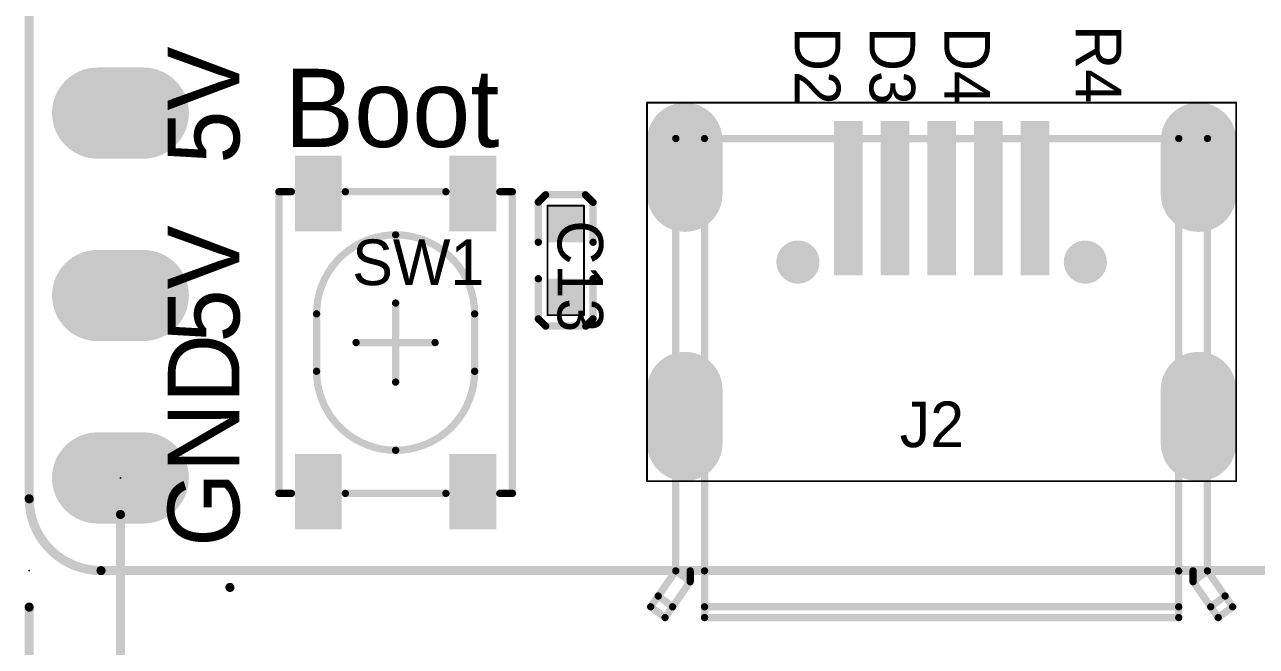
# Model space of a CAD drawing. Extents: x -12.2 to 34.7, y -17.8 to 44.3.
# Drawn here: x -0.06 to 17.08, y -1.05 to 7.6 of the extents above; entities that cross this region are included whole.
import ezdxf
from ezdxf.enums import TextEntityAlignment as Align

# ---------------------------------------------------------------- set-up
doc = ezdxf.new("R2010")
doc.units = 0
doc.header["$MEASUREMENT"] = 0
for name, color, linetype in [('2DLINES_1', 5, 'Continuous'), ('2DLINES_ALL', 2, 'Continuous'), ('BOARD_OUTLINE', 1, 'Continuous'), ('LAYER_125', 3, 'Continuous'), ('LAYNR3', 1, 'Continuous'), ('PADLAYER_TOP', 160, 'Continuous'), ('PLACEMENT_OUTLINE_BOTTOM', 11, 'Continuous'), ('PLACEMENT_OUTLINE_TOP', 6, 'Continuous'), ('TEXT_1', 1, 'Continuous')]:
    doc.layers.add(name, color=color, linetype=linetype)

msp = doc.modelspace()

# ---------------------------------------------------------------- linework, layer by layer
at = {"layer": '2DLINES_1', "const_width": 0.1016}
for points in [[(9, 6.01593), (16.4, 6.01593)], [(9, -0.00407), (9, 6.01593)], [(9.4, 6.01593), (9.4, -0.00407)], [(16, -0.00407), (16, 6.01593)], [(16.4, -0.00407), (16.4, 6.01593)], [(3.475, 5.275), (3.475, 1.075)], [(3.475, 5.275), (3.65, 5.275)], [(5.8, 5.275), (4.4, 5.275)], [(6.55, 5.275), (6.725, 5.275)], [(6.725, 1.075), (6.725, 5.275)], [(7.0866, 5.1308), (7.18795, 5.2324)], [(7.0866, 4.572), (7.0866, 5.1308)], [(7.18795, 5.2324), (7.7437, 5.2324)], [(7.7437, 5.2324), (7.8486, 5.1275)], [(7.8486, 5.1275), (7.8486, 4.572)], [(7.0866, 4.064), (7.0866, 3.5052)], [(7.8486, 3.5052), (7.8486, 4.064)], [(5.1, 2.625), (5.1, 3.725)], [(7.0866, 3.5052), (7.1882, 3.4036)], [(7.1882, 3.4036), (7.747, 3.4036)], [(7.747, 3.4036), (7.8486, 3.5052)], [(4.55, 3.175), (5.65, 3.175)], [(3.475, 1.075), (3.65, 1.075)], [(4.4, 1.075), (5.8, 1.075)], [(6.55, 1.075), (6.725, 1.075)], [(9, -0.00407), (8.65, -0.50407)], [(9.4, -0.00407), (9, -0.00407)], [(16.4, -0.00407), (9, -0.00407)], [(9, -0.00407), (9.2, -0.15407)], [(9.2, -0.15407), (9.2, -0.00407)], [(9.4, -0.00407), (9.4, -0.65407)], [(16, -0.00407), (16, -0.65407)], [(16.2, -0.15407), (16.2, -0.00407)], [(16.2, -0.15407), (16.4, -0.00407)], [(16.4, -0.00407), (16.75, -0.50407)], [(8.85, -0.65407), (9.2, -0.15407)], [(16.55, -0.65407), (16.2, -0.15407)], [(8.755, -0.35407), (8.955, -0.50407)], [(16.445, -0.50407), (16.645, -0.35407)], [(8.65, -0.50407), (8.85, -0.65407)], [(9.4, -0.50407), (16, -0.50407)], [(16.75, -0.50407), (16.55, -0.65407)], [(16, -0.65407), (9.4, -0.65407)]]:
    msp.add_lwpolyline(points, dxfattribs=at)
at = {"layer": '2DLINES_1', "const_width": 0.0508}
for points in [[(8.9746, 6.01593, 1), (9.0254, 6.01593, 1)], [(8.9746, 6.01593, 1), (9.0254, 6.01593, 1)], [(9.3746, 6.01593, 1), (9.4254, 6.01593, 1)], [(15.9746, 6.01593, 1), (16.0254, 6.01593, 1)], [(16.3746, 6.01593, 1), (16.4254, 6.01593, 1)], [(16.3746, 6.01593, 1), (16.4254, 6.01593, 1)], [(3.4496, 5.275, 1), (3.5004, 5.275, 1)], [(3.4496, 5.275, 1), (3.5004, 5.275, 1)], [(3.6246, 5.275, 1), (3.6754, 5.275, 1)], [(4.3746, 5.275, 1), (4.4254, 5.275, 1)], [(5.7746, 5.275, 1), (5.8254, 5.275, 1)], [(6.5246, 5.275, 1), (6.5754, 5.275, 1)], [(6.6996, 5.275, 1), (6.7504, 5.275, 1)], [(6.6996, 5.275, 1), (6.7504, 5.275, 1)], [(7.0612, 5.1308, 1), (7.112, 5.1308, 1)], [(7.0612, 5.1308, 1), (7.112, 5.1308, 1)], [(7.16255, 5.2324, 1), (7.21335, 5.2324, 1)], [(7.16255, 5.2324, 1), (7.21335, 5.2324, 1)], [(7.7183, 5.2324, 1), (7.7691, 5.2324, 1)], [(7.7183, 5.2324, 1), (7.7691, 5.2324, 1)], [(7.8232, 5.1275, 1), (7.874, 5.1275, 1)], [(7.8232, 5.1275, 1), (7.874, 5.1275, 1)], [(5.0746, 4.675, 1), (5.1254, 4.675, 1)], [(5.0746, 4.675, 1), (5.1254, 4.675, 1)], [(7.0612, 4.572, 1), (7.112, 4.572, 1)], [(7.8232, 4.572, 1), (7.874, 4.572, 1)], [(7.0612, 4.064, 1), (7.112, 4.064, 1)], [(7.8232, 4.064, 1), (7.874, 4.064, 1)], [(5.0746, 3.725, 1), (5.1254, 3.725, 1)], [(3.9746, 3.575, 1), (4.0254, 3.575, 1)], [(3.9746, 3.575, 1), (4.0254, 3.575, 1)], [(6.1746, 3.575, 1), (6.2254, 3.575, 1)], [(6.1746, 3.575, 1), (6.2254, 3.575, 1)], [(7.0612, 3.5052, 1), (7.112, 3.5052, 1)], [(7.0612, 3.5052, 1), (7.112, 3.5052, 1)], [(7.1628, 3.4036, 1), (7.2136, 3.4036, 1)], [(7.1628, 3.4036, 1), (7.2136, 3.4036, 1)], [(7.7216, 3.4036, 1), (7.7724, 3.4036, 1)], [(7.7216, 3.4036, 1), (7.7724, 3.4036, 1)], [(7.8232, 3.5052, 1), (7.874, 3.5052, 1)], [(7.8232, 3.5052, 1), (7.874, 3.5052, 1)], [(4.5246, 3.175, 1), (4.5754, 3.175, 1)], [(5.6246, 3.175, 1), (5.6754, 3.175, 1)], [(3.9746, 2.775, 1), (4.0254, 2.775, 1)], [(3.9746, 2.775, 1), (4.0254, 2.775, 1)], [(6.1746, 2.775, 1), (6.2254, 2.775, 1)], [(6.1746, 2.775, 1), (6.2254, 2.775, 1)], [(5.0746, 2.625, 1), (5.1254, 2.625, 1)], [(5.0746, 1.675, 1), (5.1254, 1.675, 1)], [(5.0746, 1.675, 1), (5.1254, 1.675, 1)], [(3.4496, 1.075, 1), (3.5004, 1.075, 1)], [(3.4496, 1.075, 1), (3.5004, 1.075, 1)], [(3.6246, 1.075, 1), (3.6754, 1.075, 1)], [(4.3746, 1.075, 1), (4.4254, 1.075, 1)], [(5.7746, 1.075, 1), (5.8254, 1.075, 1)], [(6.5246, 1.075, 1), (6.5754, 1.075, 1)], [(6.6996, 1.075, 1), (6.7504, 1.075, 1)], [(6.6996, 1.075, 1), (6.7504, 1.075, 1)], [(8.9746, -0.00407, 1), (9.0254, -0.00407, 1)], [(8.9746, -0.00407, 1), (9.0254, -0.00407, 1)], [(8.9746, -0.00407, 1), (9.0254, -0.00407, 1)], [(8.9746, -0.00407, 1), (9.0254, -0.00407, 1)], [(8.9746, -0.00407, 1), (9.0254, -0.00407, 1)], [(9.1746, -0.00407, 1), (9.2254, -0.00407, 1)], [(9.3746, -0.00407, 1), (9.4254, -0.00407, 1)], [(9.3746, -0.00407, 1), (9.4254, -0.00407, 1)], [(9.3746, -0.00407, 1), (9.4254, -0.00407, 1)], [(15.9746, -0.00407, 1), (16.0254, -0.00407, 1)], [(15.9746, -0.00407, 1), (16.0254, -0.00407, 1)], [(16.1746, -0.00407, 1), (16.2254, -0.00407, 1)], [(16.3746, -0.00407, 1), (16.4254, -0.00407, 1)], [(16.3746, -0.00407, 1), (16.4254, -0.00407, 1)], [(16.3746, -0.00407, 1), (16.4254, -0.00407, 1)], [(16.3746, -0.00407, 1), (16.4254, -0.00407, 1)], [(9.1746, -0.15407, 1), (9.2254, -0.15407, 1)], [(9.1746, -0.15407, 1), (9.2254, -0.15407, 1)], [(9.1746, -0.15407, 1), (9.2254, -0.15407, 1)], [(16.1746, -0.15407, 1), (16.2254, -0.15407, 1)], [(16.1746, -0.15407, 1), (16.2254, -0.15407, 1)], [(16.1746, -0.15407, 1), (16.2254, -0.15407, 1)], [(8.7296, -0.35407, 1), (8.7804, -0.35407, 1)], [(16.6196, -0.35407, 1), (16.6704, -0.35407, 1)], [(8.6246, -0.50407, 1), (8.6754, -0.50407, 1)], [(8.6246, -0.50407, 1), (8.6754, -0.50407, 1)], [(8.9296, -0.50407, 1), (8.9804, -0.50407, 1)], [(9.3746, -0.50407, 1), (9.4254, -0.50407, 1)], [(15.9746, -0.50407, 1), (16.0254, -0.50407, 1)], [(16.4196, -0.50407, 1), (16.4704, -0.50407, 1)], [(16.7246, -0.50407, 1), (16.7754, -0.50407, 1)], [(16.7246, -0.50407, 1), (16.7754, -0.50407, 1)], [(8.8246, -0.65407, 1), (8.8754, -0.65407, 1)], [(8.8246, -0.65407, 1), (8.8754, -0.65407, 1)], [(9.3746, -0.65407, 1), (9.4254, -0.65407, 1)], [(9.3746, -0.65407, 1), (9.4254, -0.65407, 1)], [(15.9746, -0.65407, 1), (16.0254, -0.65407, 1)], [(15.9746, -0.65407, 1), (16.0254, -0.65407, 1)], [(16.5246, -0.65407, 1), (16.5754, -0.65407, 1)], [(16.5246, -0.65407, 1), (16.5754, -0.65407, 1)]]:
    msp.add_lwpolyline(points, format="xyb", close=True, dxfattribs=at)
at = {"layer": '2DLINES_1', "const_width": 0.1016}
for points in [[(4, 3.575, -0.414214), (5.1, 4.675, -0.414214)], [(5.1, 4.675, -0.414214), (6.2, 3.575)], [(4, 2.775), (4, 3.575, -0.414214)], [(6.2, 3.575), (6.2, 2.775, -0.414214)], [(5.1, 1.675, -0.414214), (4, 2.775)], [(6.2, 2.775, -0.414214), (5.1, 1.675, -0.414214)]]:
    msp.add_lwpolyline(points, format="xyb", dxfattribs=at)
at = {"layer": '2DLINES_ALL', "const_width": 0.0254}
for points in [[(1.27, 1.29), (1.27067, 1.29)], [(1.27, 1.29), (1.27067, 1.29)], [(0, 0), (0.00067, 0)], [(0, 0), (0.00067, 0)], [(0, 0), (0.00067, 0)], [(0, 0), (0.00067, 0)]]:
    msp.add_lwpolyline(points, dxfattribs=at)
at = {"layer": '2DLINES_ALL', "const_width": 0.0127}
for points in [[(1.26365, 1.29, 1), (1.27635, 1.29, 1)], [(1.26365, 1.29, 1), (1.27635, 1.29, 1)], [(1.26432, 1.29, 1), (1.27702, 1.29, 1)], [(1.26432, 1.29, 1), (1.27702, 1.29, 1)], [(-0.00635, 0, 1), (0.00635, 0, 1)], [(-0.00635, 0, 1), (0.00635, 0, 1)], [(-0.00635, 0, 1), (0.00635, 0, 1)], [(-0.00635, 0, 1), (0.00635, 0, 1)], [(-0.00568, 0, 1), (0.00702, 0, 1)], [(-0.00568, 0, 1), (0.00702, 0, 1)], [(-0.00568, 0, 1), (0.00702, 0, 1)], [(-0.00568, 0, 1), (0.00702, 0, 1)]]:
    msp.add_lwpolyline(points, format="xyb", close=True, dxfattribs=at)
at = {"layer": 'BOARD_OUTLINE', "const_width": 0.127}
msp.add_lwpolyline([(0, 37.9128), (0, 1)], dxfattribs=at)
msp.add_lwpolyline([(0, 37.9128), (0, 1)], dxfattribs=at)
for points in [[(0, 1, 0.414214), (1, 0)], [(0, 1, 0.414214), (1, 0)], [(1, 0), (24.4, 0, 0.414214)], [(1, 0), (24.4, 0, 0.414214)]]:
    msp.add_lwpolyline(points, format="xyb", dxfattribs=at)
at = {"layer": 'BOARD_OUTLINE', "const_width": 0.0635}
for points in [[(-0.03175, 1, 1), (0.03175, 1, 1)], [(-0.03175, 1, 1), (0.03175, 1, 1)], [(-0.03175, 1, 1), (0.03175, 1, 1)], [(-0.03175, 1, 1), (0.03175, 1, 1)], [(0.96825, 0, 1), (1.03175, 0, 1)], [(0.96825, 0, 1), (1.03175, 0, 1)], [(0.96825, 0, 1), (1.03175, 0, 1)], [(0.96825, 0, 1), (1.03175, 0, 1)]]:
    msp.add_lwpolyline(points, format="xyb", close=True, dxfattribs=at)
at = {"layer": 'LAYER_125', "const_width": 0.127}
for points in [[(1.27, 0.782), (1.27, -6.5786)], [(1.27, 0.782), (1.27, -6.5786)], [(0, -0.508), (0, -10.3124)], [(0, -0.508), (0, -10.3124)]]:
    msp.add_lwpolyline(points, dxfattribs=at)
at = {"layer": 'LAYER_125', "const_width": 0.0635}
for points in [[(1.23825, 0.782, 1), (1.30175, 0.782, 1)], [(1.23825, 0.782, 1), (1.30175, 0.782, 1)], [(-0.03175, -0.508, 1), (0.03175, -0.508, 1)], [(-0.03175, -0.508, 1), (0.03175, -0.508, 1)]]:
    msp.add_lwpolyline(points, format="xyb", close=True, dxfattribs=at)
at = {"layer": 'PADLAYER_TOP'}
for points, const_width in [([(0.635, 6.37, 1), (1.27, 6.37, 1)], 0.635), ([(1.27, 6.37, 1), (1.905, 6.37, 1)], 0.635), ([(8.8625, 5.99093, 1), (9.3875, 5.99093, 1)], 0.525), ([(16.0125, 5.99093, 1), (16.5375, 5.99093, 1)], 0.525), ([(8.8625, 5.24093, 1), (9.3875, 5.24093, 1)], 0.525), ([(16.0125, 5.24093, 1), (16.5375, 5.24093, 1)], 0.525), ([(0.635, 3.83, 1), (1.27, 3.83, 1)], 0.635), ([(1.27, 3.83, 1), (1.905, 3.83, 1)], 0.635), ([(10.55, 4.29593, 1), (10.85, 4.29593, 1)], 0.3), ([(14.55, 4.29593, 1), (14.85, 4.29593, 1)], 0.3), ([(8.8625, 2.52093, 1), (9.3875, 2.52093, 1)], 0.525), ([(16.0125, 2.52093, 1), (16.5375, 2.52093, 1)], 0.525), ([(8.8625, 1.77093, 1), (9.3875, 1.77093, 1)], 0.525), ([(16.0125, 1.77093, 1), (16.5375, 1.77093, 1)], 0.525), ([(0.635, 1.29, 1), (1.27, 1.29, 1)], 0.635), ([(1.27, 1.29, 1), (1.905, 1.29, 1)], 0.635)]:
    msp.add_lwpolyline(points, format="xyb", close=True, dxfattribs=dict(at, const_width=const_width))
for points in [[(1.5875, 7.005), (0.9525, 7.005), (1.5875, 5.735), (0.9525, 5.735)], [(11.6, 4.11093), (11.6, 6.26093), (11.2, 4.11093), (11.2, 6.26093)], [(12.25, 4.11093), (12.25, 6.26093), (11.85, 4.11093), (11.85, 6.26093)], [(12.9, 4.11093), (12.9, 6.26093), (12.5, 4.11093), (12.5, 6.26093)], [(13.55, 4.11093), (13.55, 6.26093), (13.15, 4.11093), (13.15, 6.26093)], [(14.2, 4.11093), (14.2, 6.26093), (13.8, 4.11093), (13.8, 6.26093)], [(9.65, 5.24093), (9.65, 5.99093), (8.6, 5.24093), (8.6, 5.99093)], [(16.8, 5.24093), (16.8, 5.99093), (15.75, 5.24093), (15.75, 5.99093)], [(4.35, 4.725), (4.35, 5.775), (3.7, 4.725), (3.7, 5.775)], [(6.5, 4.725), (6.5, 5.775), (5.85, 4.725), (5.85, 5.775)], [(7.7216, 4.572), (7.7216, 5.08), (7.2136, 4.572), (7.2136, 5.08)], [(1.5875, 4.465), (0.9525, 4.465), (1.5875, 3.195), (0.9525, 3.195)], [(7.7216, 3.556), (7.7216, 4.064), (7.2136, 3.556), (7.2136, 4.064)], [(9.65, 1.77093), (9.65, 2.52093), (8.6, 1.77093), (8.6, 2.52093)], [(16.8, 1.77093), (16.8, 2.52093), (15.75, 1.77093), (15.75, 2.52093)], [(1.5875, 1.925), (0.9525, 1.925), (1.5875, 0.655), (0.9525, 0.655)], [(4.35, 0.575), (4.35, 1.625), (3.7, 0.575), (3.7, 1.625)], [(6.5, 0.575), (6.5, 1.625), (5.85, 0.575), (5.85, 1.625)]]:
    msp.add_solid(points, dxfattribs=at)
at = {"layer": 'PLACEMENT_OUTLINE_BOTTOM', "const_width": 0.0635}
msp.add_lwpolyline([(2.76225, -0.234, 1), (2.82575, -0.234, 1)], format="xyb", close=True, dxfattribs=at)
msp.add_lwpolyline([(2.76225, -0.234, 1), (2.82575, -0.234, 1)], format="xyb", close=True, dxfattribs=at)
at = {"layer": 'PLACEMENT_OUTLINE_TOP', "const_width": 0.0254}
for points in [[(8.6, 1.24593), (8.6, 6.51593)], [(8.6, 6.51593), (16.8, 6.51593)], [(16.8, 6.51593), (16.8, 1.24593)], [(7.2136, 3.556), (7.2136, 5.08)], [(7.2136, 5.08), (7.7216, 5.08)], [(7.7216, 5.08), (7.7216, 3.556)], [(7.7216, 3.556), (7.2136, 3.556)], [(16.8, 1.24593), (8.6, 1.24593)]]:
    msp.add_lwpolyline(points, dxfattribs=at)
at = {"layer": 'PLACEMENT_OUTLINE_TOP'}
for points, const_width in [([(8.59365, 6.51593, 1), (8.60635, 6.51593, 1)], 0.0127), ([(8.59365, 6.51593, 1), (8.60635, 6.51593, 1)], 0.0127), ([(16.79365, 6.51593, 1), (16.80635, 6.51593, 1)], 0.0127), ([(16.79365, 6.51593, 1), (16.80635, 6.51593, 1)], 0.0127), ([(7.20725, 5.08, 1), (7.21995, 5.08, 1)], 0.0127), ([(7.20725, 5.08, 1), (7.21995, 5.08, 1)], 0.0127), ([(7.71525, 5.08, 1), (7.72795, 5.08, 1)], 0.0127), ([(7.71525, 5.08, 1), (7.72795, 5.08, 1)], 0.0127), ([(5.0746, 4.675, 1), (5.1254, 4.675, 1)], 0.0508), ([(5.0746, 4.675, 1), (5.1254, 4.675, 1)], 0.0508), ([(3.9746, 3.575, 1), (4.0254, 3.575, 1)], 0.0508), ([(3.9746, 3.575, 1), (4.0254, 3.575, 1)], 0.0508), ([(6.1746, 3.575, 1), (6.2254, 3.575, 1)], 0.0508), ([(6.1746, 3.575, 1), (6.2254, 3.575, 1)], 0.0508), ([(7.20725, 3.556, 1), (7.21995, 3.556, 1)], 0.0127), ([(7.20725, 3.556, 1), (7.21995, 3.556, 1)], 0.0127), ([(7.71525, 3.556, 1), (7.72795, 3.556, 1)], 0.0127), ([(7.71525, 3.556, 1), (7.72795, 3.556, 1)], 0.0127), ([(3.9746, 2.775, 1), (4.0254, 2.775, 1)], 0.0508), ([(3.9746, 2.775, 1), (4.0254, 2.775, 1)], 0.0508), ([(6.1746, 2.775, 1), (6.2254, 2.775, 1)], 0.0508), ([(6.1746, 2.775, 1), (6.2254, 2.775, 1)], 0.0508), ([(5.0746, 1.675, 1), (5.1254, 1.675, 1)], 0.0508), ([(5.0746, 1.675, 1), (5.1254, 1.675, 1)], 0.0508), ([(8.59365, 1.24593, 1), (8.60635, 1.24593, 1)], 0.0127), ([(8.59365, 1.24593, 1), (8.60635, 1.24593, 1)], 0.0127), ([(16.79365, 1.24593, 1), (16.80635, 1.24593, 1)], 0.0127), ([(16.79365, 1.24593, 1), (16.80635, 1.24593, 1)], 0.0127)]:
    msp.add_lwpolyline(points, format="xyb", close=True, dxfattribs=dict(at, const_width=const_width))
at = {"layer": 'PLACEMENT_OUTLINE_TOP', "const_width": 0.1016}
for points in [[(4, 3.575, -0.414214), (5.1, 4.675, -0.414214)], [(5.1, 4.675, -0.414214), (6.2, 3.575)], [(4, 2.775), (4, 3.575, -0.414214)], [(6.2, 3.575), (6.2, 2.775, -0.414214)], [(5.1, 1.675, -0.414214), (4, 2.775)], [(6.2, 2.775, -0.414214), (5.1, 1.675, -0.414214)]]:
    msp.add_lwpolyline(points, format="xyb", dxfattribs=at)

# ---------------------------------------------------------------- texts
at = {"layer": 'LAYNR3'}
for s, height, rotation, p in [('D2', 0.635003, 270.000001, (10.4648, 7.5692)), ('D3', 0.635003, 270.000001, (11.5062, 7.5692)), ('D4', 0.635003, 270.000001, (12.5476, 7.5692)), ('5V', 0.997863, 89.999982, (3.2258, 5.6642)), ('5V', 0.997863, 89.999982, (3.2258, 3.175)), ('GND', 0.997863, 89.999982, (3.2258, 0.3302))]:
    msp.add_text(s, height=height, rotation=rotation, dxfattribs=at).set_placement(p, align=Align.BOTTOM_LEFT)
msp.add_text('Boot', height=1.088577, dxfattribs=at).set_placement((3.55012, 5.57113), align=Align.BOTTOM_LEFT)
at = {"layer": 'TEXT_1'}
for s, rotation, p in [('R4', 270.000001, (14.3764, 7.5946)), ('C13', 270.000002, (7.1628, 4.8768)), ('SW1', 359.999983, (4.4958, 3.7846)), ('J2', 359.999983, (12.1158, 1.52833))]:
    msp.add_text(s, height=0.635003, rotation=rotation, dxfattribs=at).set_placement(p, align=Align.BOTTOM_LEFT)

doc.saveas('drawing.dxf')
